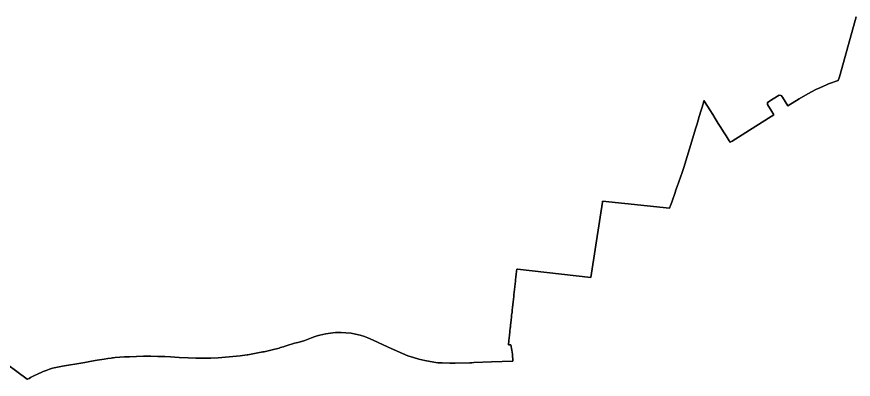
# Model space of a CAD drawing. Header units: inches. Extents: x 1341578 to 1502124, y 557203 to 748561.
# Drawn here: x 1411992 to 1424006, y 651402 to 656616 of the extents above; entities that cross this region are included whole.
import ezdxf

# ---------------------------------------------------------------- set-up
doc = ezdxf.new("R2010")
doc.units = ezdxf.units.IN
doc.header["$MEASUREMENT"] = 0
doc.layers.add('Zipcode', color=7, linetype='Continuous')

msp = doc.modelspace()

# ---------------------------------------------------------------- linework, layer by layer
at = {"layer": 'Zipcode'}
for points in [[(1424047, 656616), (1423912, 656130), (1423806, 655749), (1423790, 655700), (1423652, 655649), (1423619, 655636), (1423580, 655618), (1423524, 655592), (1423470, 655568), (1423354, 655508), (1423227, 655434), (1423064, 655332), (1422990, 655460), (1422972, 655481), (1422941, 655489), (1422855, 655435), (1422773, 655380), (1422774, 655355), (1422834, 655254), (1422864, 655204), (1422828, 655182), (1422606, 655042), (1422266, 654828), (1422237, 654810), (1422224, 654830), (1422179, 654902), (1422142, 654961), (1422105, 655021), (1422068, 655080), (1422023, 655151), (1421987, 655208), (1421945, 655276), (1421913, 655328), (1421862, 655409), (1421853, 655379), (1421793, 655179), (1421762, 655077), (1421740, 655004), (1421701, 654876), (1421573, 654449), (1421547, 654374), (1421523, 654308), (1421500, 654242), (1421477, 654176), (1421454, 654110), (1421452, 654104), (1421398, 653949), (1421381, 653902), (1421369, 653862), (1420406, 653962), (1420404, 653949), (1420371, 653734), (1420236, 652867), (1419182, 652987), (1419173, 652988), (1419173, 652983), (1419172, 652981), (1419170, 652963), (1419170, 652961), (1419168, 652944), (1419168, 652941), (1419166, 652924), (1419166, 652921), (1419164, 652904), (1419164, 652901), (1419162, 652884), (1419161, 652881), (1419160, 652864), (1419159, 652861), (1419157, 652844), (1419157, 652841), (1419155, 652824), (1419155, 652822), (1419153, 652804), (1419153, 652802), (1419151, 652784), (1419150, 652782), (1419149, 652765), (1419148, 652762), (1419147, 652751), (1419146, 652745), (1419146, 652742), (1419144, 652725), (1419144, 652722), (1419142, 652705), (1419142, 652702), (1419140, 652685), (1419140, 652682), (1419138, 652665), (1419137, 652662), (1419135, 652645), (1419135, 652643), (1419133, 652625), (1419133, 652623), (1419131, 652606), (1419131, 652603), (1419129, 652586), (1419129, 652583), (1419127, 652566), (1419126, 652563), (1419125, 652546), (1419124, 652543), (1419122, 652526), (1419122, 652523), (1419120, 652506), (1419120, 652503), (1419118, 652486), (1419118, 652484), (1419116, 652466), (1419116, 652464), (1419114, 652447), (1419111, 652427), (1419111, 652424), (1419109, 652407), (1419109, 652404), (1419107, 652387), (1419107, 652384), (1419105, 652367), (1419105, 652364), (1419103, 652347), (1419102, 652344), (1419100, 652327), (1419100, 652325), (1419098, 652307), (1419098, 652305), (1419096, 652287), (1419096, 652285), (1419094, 652268), (1419094, 652265), (1419092, 652248), (1419091, 652245), (1419090, 652228), (1419089, 652225), (1419087, 652208), (1419087, 652205), (1419085, 652188), (1419085, 652185), (1419083, 652168), (1419083, 652166), (1419081, 652148), (1419080, 652146), (1419079, 652128), (1419078, 652126), (1419076, 652109), (1419076, 652106), (1419074, 652089), (1419074, 652086), (1419072, 652069), (1419072, 652066), (1419070, 652049), (1419070, 652046), (1419068, 652029), (1419067, 652026), (1419065, 652009), (1419065, 652006), (1419063, 651989), (1419063, 651987), (1419061, 651969), (1419061, 651967), (1419059, 651949), (1419059, 651947), (1419057, 651930), (1419056, 651927), (1419054, 651907), (1419054, 651903), (1419054, 651901), (1419054, 651900), (1419088, 651897), (1419101, 651819), (1419110, 651765), (1419115, 651662), (1418810, 651651), (1418557, 651642), (1418530, 651641), (1418501, 651640), (1418287, 651632), (1418210, 651632), (1418100, 651637), (1418041, 651641), (1418012, 651644), (1417981, 651648), (1417855, 651671), (1417767, 651692), (1417689, 651714), (1417609, 651741), (1417532, 651771), (1417369, 651846), (1417257, 651899), (1417111, 651967), (1417034, 652000), (1416985, 652018), (1416925, 652035), (1416859, 652053), (1416796, 652065), (1416719, 652071), (1416652, 652074), (1416568, 652073), (1416534, 652069), (1416430, 652055), (1416388, 652047), (1416388, 652047), (1416347, 652038), (1416347, 652038), (1416306, 652027), (1416306, 652026), (1416265, 652014), (1416265, 652014), (1416225, 651999), (1416178, 651980), (1416178, 651980), (1416129, 651962), (1416129, 651962), (1416080, 651947), (1416080, 651947), (1416030, 651933), (1416030, 651933), (1415980, 651921), (1415952, 651911), (1415892, 651891), (1415892, 651891), (1415832, 651873), (1415821, 651870), (1415798, 651863), (1415778, 651857), (1415759, 651852), (1415740, 651846), (1415721, 651841), (1415701, 651836), (1415682, 651831), (1415662, 651826), (1415643, 651821), (1415604, 651812), (1415584, 651808), (1415565, 651803), (1415545, 651799), (1415525, 651795), (1415506, 651790), (1415501, 651790), (1415408, 651772), (1415408, 651772), (1415313, 651756), (1415303, 651755), (1415199, 651741), (1415199, 651741), (1415095, 651729), (1415095, 651729), (1414991, 651720), (1414991, 651720), (1414886, 651712), (1414886, 651712), (1414782, 651705), (1414672, 651706), (1414562, 651708), (1414452, 651711), (1414327, 651717), (1414201, 651724), (1414119, 651728), (1414018, 651732), (1414017, 651732), (1413916, 651734), (1413916, 651734), (1413814, 651734), (1413814, 651734), (1413712, 651731), (1413712, 651731), (1413611, 651726), (1413542, 651724), (1413473, 651720), (1413405, 651715), (1413379, 651712), (1413366, 651709), (1413347, 651705), (1413300, 651700), (1413246, 651693), (1413215, 651688), (1413149, 651677), (1413065, 651663), (1412969, 651646), (1412883, 651629), (1412827, 651618), (1412763, 651609), (1412651, 651591), (1412603, 651583), (1412603, 651583), (1412555, 651572), (1412555, 651572), (1412508, 651560), (1412461, 651546), (1412461, 651546), (1412415, 651530), (1412415, 651530), (1412370, 651512), (1412352, 651504), (1412301, 651482), (1412238, 651450), (1412191, 651426), (1412170, 651415), (1412147, 651402), (1412142, 651405), (1411713, 651720)], [(1411713, 651720), (1412142, 651405), (1412147, 651402), (1412170, 651415), (1412191, 651426), (1412238, 651450), (1412301, 651482), (1412352, 651504), (1412370, 651512), (1412415, 651530), (1412415, 651530), (1412461, 651546), (1412461, 651546), (1412508, 651560), (1412555, 651572), (1412555, 651572), (1412603, 651583), (1412603, 651583), (1412651, 651591), (1412763, 651609), (1412827, 651618), (1412883, 651629), (1412969, 651646), (1413065, 651663), (1413149, 651677), (1413215, 651688), (1413246, 651693), (1413300, 651700), (1413347, 651705), (1413366, 651709), (1413379, 651712), (1413405, 651715), (1413473, 651720), (1413542, 651724), (1413611, 651726), (1413712, 651731), (1413712, 651731), (1413814, 651734), (1413814, 651734), (1413916, 651734), (1413916, 651734), (1414017, 651732), (1414018, 651732), (1414119, 651728), (1414201, 651724), (1414327, 651717), (1414452, 651711), (1414562, 651708), (1414672, 651706), (1414782, 651705), (1414886, 651712), (1414886, 651712), (1414991, 651720), (1414991, 651720), (1415095, 651729), (1415095, 651729), (1415199, 651741), (1415199, 651741), (1415303, 651755), (1415313, 651756), (1415408, 651772), (1415408, 651772), (1415501, 651790), (1415506, 651790), (1415525, 651795), (1415545, 651799), (1415565, 651803), (1415584, 651808), (1415604, 651812), (1415643, 651821), (1415662, 651826), (1415682, 651831), (1415701, 651836), (1415721, 651841), (1415740, 651846), (1415759, 651852), (1415778, 651857), (1415798, 651863), (1415821, 651870), (1415832, 651873), (1415892, 651891), (1415892, 651891), (1415952, 651911), (1415980, 651921), (1416030, 651933), (1416030, 651933), (1416080, 651947), (1416080, 651947), (1416129, 651962), (1416129, 651962), (1416178, 651980), (1416178, 651980), (1416225, 651999), (1416265, 652014), (1416265, 652014), (1416306, 652026), (1416306, 652027), (1416347, 652038), (1416347, 652038), (1416388, 652047), (1416388, 652047), (1416430, 652055), (1416534, 652069), (1416568, 652073), (1416652, 652074), (1416719, 652071), (1416796, 652065), (1416859, 652053), (1416925, 652035), (1416985, 652018), (1417034, 652000), (1417111, 651967), (1417257, 651899), (1417369, 651846), (1417532, 651771), (1417609, 651741), (1417689, 651714), (1417767, 651692), (1417855, 651671), (1417981, 651648), (1418012, 651644), (1418041, 651641), (1418100, 651637), (1418210, 651632), (1418287, 651632), (1418501, 651640), (1418530, 651641), (1418557, 651642), (1418810, 651651), (1419115, 651662), (1419110, 651765), (1419101, 651819), (1419088, 651897), (1419054, 651900), (1419054, 651901), (1419054, 651903), (1419054, 651907), (1419056, 651927), (1419057, 651930), (1419059, 651947), (1419059, 651949), (1419061, 651967), (1419061, 651969), (1419063, 651987), (1419063, 651989), (1419065, 652006), (1419065, 652009), (1419067, 652026), (1419068, 652029), (1419070, 652046), (1419070, 652049), (1419072, 652066), (1419072, 652069), (1419074, 652086), (1419074, 652089), (1419076, 652106), (1419076, 652109), (1419078, 652126), (1419079, 652128), (1419080, 652146), (1419081, 652148), (1419083, 652166), (1419083, 652168), (1419085, 652185), (1419085, 652188), (1419087, 652205), (1419087, 652208), (1419089, 652225), (1419090, 652228), (1419091, 652245), (1419092, 652248), (1419094, 652265), (1419094, 652268), (1419096, 652285), (1419096, 652287), (1419098, 652305), (1419098, 652307), (1419100, 652325), (1419100, 652327), (1419102, 652344), (1419103, 652347), (1419105, 652364), (1419105, 652367), (1419107, 652384), (1419107, 652387), (1419109, 652404), (1419109, 652407), (1419111, 652424), (1419111, 652427), (1419114, 652447), (1419116, 652464), (1419116, 652466), (1419118, 652484), (1419118, 652486), (1419120, 652503), (1419120, 652506), (1419122, 652523), (1419122, 652526), (1419124, 652543), (1419125, 652546), (1419126, 652563), (1419127, 652566), (1419129, 652583), (1419129, 652586), (1419131, 652603), (1419131, 652606), (1419133, 652623), (1419133, 652625), (1419135, 652643), (1419135, 652645), (1419137, 652662), (1419138, 652665), (1419140, 652682), (1419140, 652685), (1419142, 652702), (1419142, 652705), (1419144, 652722), (1419144, 652725), (1419146, 652742), (1419146, 652745), (1419147, 652751), (1419148, 652762), (1419149, 652765), (1419150, 652782), (1419151, 652784), (1419153, 652802), (1419153, 652804), (1419155, 652822), (1419155, 652824), (1419157, 652841), (1419157, 652844), (1419159, 652861), (1419160, 652864), (1419161, 652881), (1419162, 652884), (1419164, 652901), (1419164, 652904), (1419166, 652921), (1419166, 652924), (1419168, 652941), (1419168, 652944), (1419170, 652961), (1419170, 652963), (1419172, 652981), (1419173, 652983), (1419173, 652988), (1419182, 652987), (1420236, 652867), (1420371, 653734), (1420404, 653949), (1420406, 653962), (1421369, 653862), (1421381, 653902), (1421398, 653949), (1421452, 654104), (1421454, 654110), (1421477, 654176), (1421500, 654242), (1421523, 654308), (1421547, 654374), (1421573, 654449), (1421701, 654876), (1421740, 655004), (1421762, 655077), (1421793, 655179), (1421853, 655379), (1421862, 655409), (1421913, 655328), (1421945, 655276), (1421987, 655208), (1422023, 655151), (1422068, 655080), (1422105, 655021), (1422142, 654961), (1422179, 654902), (1422224, 654830), (1422237, 654810), (1422266, 654828), (1422606, 655042), (1422828, 655182), (1422864, 655204), (1422834, 655254), (1422774, 655355), (1422773, 655380), (1422855, 655435), (1422941, 655489), (1422972, 655481), (1422990, 655460), (1423064, 655332), (1423227, 655434), (1423354, 655508), (1423470, 655568), (1423524, 655592), (1423580, 655618), (1423619, 655636), (1423652, 655649), (1423790, 655700), (1423806, 655749), (1423912, 656130), (1424047, 656616)]]:
    msp.add_lwpolyline(points, dxfattribs=at)

doc.saveas('drawing.dxf')
